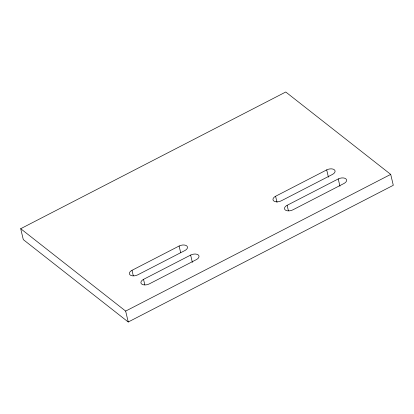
<?xml version="1.0" encoding="UTF-8"?>
<svg xmlns="http://www.w3.org/2000/svg" width="414" height="414" viewBox="0 0 414 414"><rect width="100%" height="100%" fill="white"/><g stroke="black" fill="none" stroke-linecap="round" stroke-linejoin="round"><path stroke-width="0.62" d="M20.7 228.709L285.753 92.001L390.702 174.387L393.3 185.291L128.247 321.999L23.298 239.613L20.7 228.709L125.649 311.09L128.247 321.999M131.994 270.321L179.096 246.025A5.63 3.141 -13.4 0 1 186.693 245.859A5.63 3.141 -13.4 0 1 184.867 250.553L137.758 274.844A5.63 3.141 -13.4 0 1 130.167 275.015A5.63 3.141 -13.4 0 1 131.994 270.321L133.292 275.771M275.584 196.262L326.698 169.895A5.63 3.141 -13.4 0 1 334.295 169.73A5.63 3.141 -13.4 0 1 332.468 174.423L281.349 200.785A5.63 3.141 -13.4 0 1 273.757 200.956A5.63 3.141 -13.4 0 1 275.584 196.262L277.028 202.322M143.523 279.372L190.631 255.076A5.63 3.141 -13.4 0 1 198.223 254.91A5.63 3.141 -13.4 0 1 196.396 259.604L149.288 283.9A5.63 3.141 -13.4 0 1 141.697 284.066A5.63 3.141 -13.4 0 1 143.523 279.372L144.822 284.827M287.114 205.313L338.233 178.951A5.63 3.141 -13.4 0 1 345.825 178.786A5.63 3.141 -13.4 0 1 343.998 183.474L292.884 209.841A5.63 3.141 -13.4 0 1 285.287 210.007A5.63 3.141 -13.4 0 1 287.114 205.313L288.413 210.767M125.649 311.09L390.702 174.387M338.233 178.951L339.966 186.222M326.698 169.895L328.431 177.166M190.631 255.076L192.365 262.347M179.096 246.025L180.685 252.69"/></g></svg>
